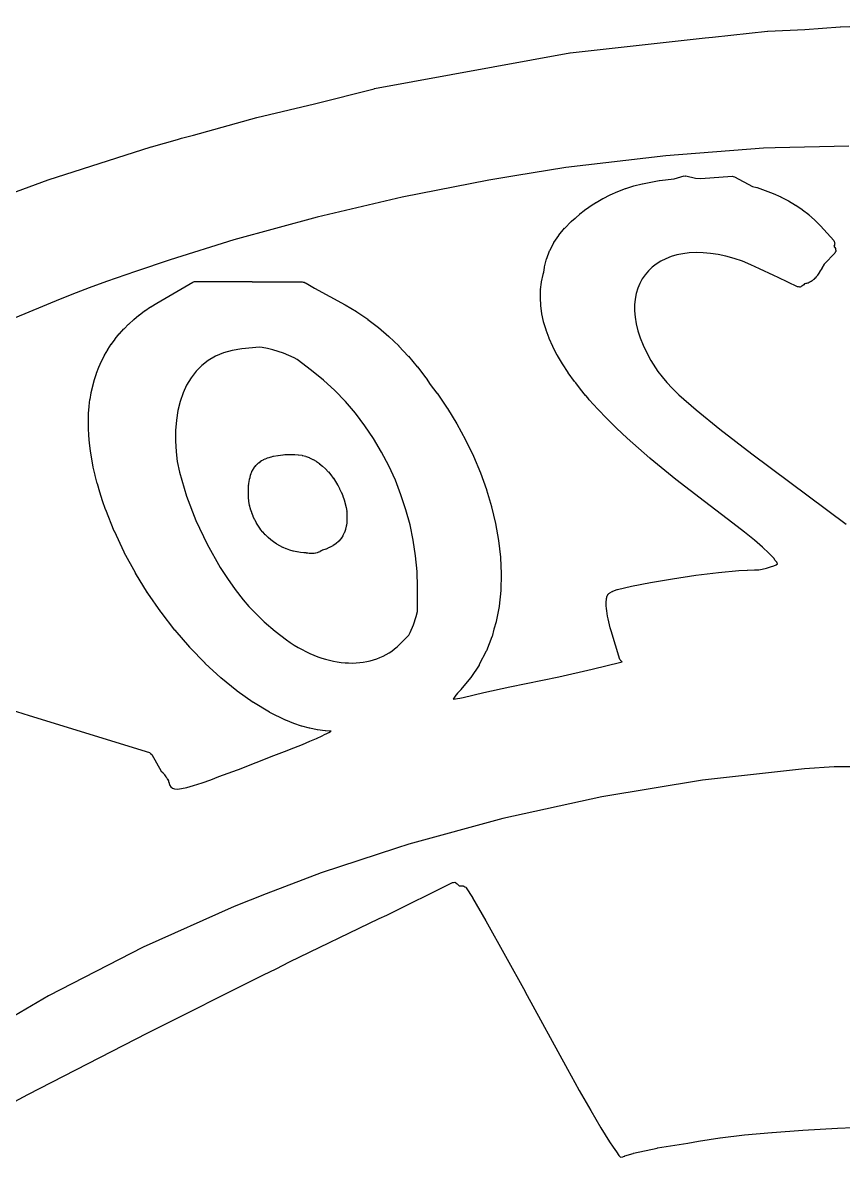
# Model space of a CAD drawing. Extents: x 98.7 to 142.9, y -103.3 to -43.4.
# Drawn here: x 113.63 to 119.05, y -74.43 to -66.93 of the extents above; entities that cross this region are included whole.
import ezdxf

# ---------------------------------------------------------------- set-up
doc = ezdxf.new("R2010")
doc.units = 0
doc.layers.add('BLACK', color=7, linetype='CONTINUOUS')

msp = doc.modelspace()

# ---------------------------------------------------------------- linework, layer by layer
at = {"layer": 'BLACK', "linetype": 'CONTINUOUS'}
for p, q in [((119.034, -66.9575), (119.922, -66.9309)), ((118.188, -67.0265), (118.552, -66.9863)), ((118.552, -66.9863), (118.553, -66.9866)), ((118.553, -66.9866), (118.554, -66.9862)), ((118.554, -66.9862), (118.799, -66.9766)), ((118.799, -66.9766), (119.032, -66.9576)), ((119.032, -66.9576), (119.033, -66.9578)), ((119.033, -66.9578), (119.034, -66.9575)), ((117.246, -67.1303), (118.041, -67.0427)), ((118.041, -67.0427), (118.139, -67.0305)), ((118.139, -67.0307), (118.14, -67.0304)), ((118.139, -67.0305), (118.139, -67.0307)), ((118.14, -67.0304), (118.188, -67.0265)), ((115.952, -67.3665), (117.244, -67.1306)), ((117.244, -67.1306), (117.245, -67.1308)), ((117.245, -67.1308), (117.246, -67.1303)), ((115.557, -67.4679), (115.95, -67.3669)), ((115.95, -67.3669), (115.951, -67.367)), ((115.951, -67.367), (115.952, -67.3665)), ((115.176, -67.5578), (115.557, -67.4679)), ((114.757, -67.6734), (115.175, -67.558)), ((115.175, -67.5581), (115.176, -67.5578)), ((115.175, -67.558), (115.175, -67.5581)), ((114.678, -67.6938), (114.757, -67.6734)), ((113.796, -67.9687), (114.477, -67.7511)), ((114.477, -67.7511), (114.478, -67.7508)), ((114.477, -67.7511), (114.477, -67.7511)), ((114.478, -67.7508), (114.65, -67.703)), ((114.65, -67.703), (114.676, -67.6943)), ((114.676, -67.6943), (114.677, -67.6944)), ((114.677, -67.6944), (114.678, -67.6938)), ((118.524, -67.7607), (117.878, -67.8097)), ((118.602, -67.7575), (118.524, -67.7607)), ((119.089, -67.7472), (118.602, -67.7575)), ((117.878, -67.8097), (117.217, -67.8879)), ((117.217, -67.8879), (116.881, -67.9423)), ((113.13, -68.2116), (113.795, -67.969)), ((113.795, -67.969), (113.796, -67.9687)), ((113.795, -67.969), (113.795, -67.969)), ((116.709, -67.9702), (116.137, -68.0835)), ((116.881, -67.9423), (116.709, -67.9702)), ((117.724, -67.9948), (117.836, -67.9733)), ((117.836, -67.9733), (117.837, -67.9735)), ((117.837, -67.9735), (117.838, -67.9729)), ((117.838, -67.9729), (117.935, -67.9626)), ((117.935, -67.9626), (118, -67.9437)), ((118, -67.9437), (118.006, -67.9444)), ((118.006, -67.9444), (118.012, -67.9434)), ((118.012, -67.9434), (118.076, -67.9576)), ((118.076, -67.9576), (118.111, -67.9595)), ((118.111, -67.9595), (118.318, -67.9453)), ((118.318, -67.9453), (118.325, -67.9475)), ((118.325, -67.9475), (118.332, -67.9482)), ((118.332, -67.9482), (118.453, -68.0125)), ((117.512, -68.0675), (117.561, -68.0463)), ((117.561, -68.0463), (117.562, -68.0462)), ((117.562, -68.0457), (117.613, -68.0268)), ((117.562, -68.0462), (117.562, -68.0457)), ((117.613, -68.0268), (117.614, -68.0268)), ((117.614, -68.0268), (117.615, -68.0264)), ((117.615, -68.0264), (117.667, -68.0098)), ((117.667, -68.0098), (117.668, -68.0099)), ((117.668, -68.0095), (117.722, -67.9952)), ((117.668, -68.0099), (117.668, -68.0095)), ((117.722, -67.9952), (117.723, -67.9953)), ((117.723, -67.9953), (117.724, -67.9948)), ((118.453, -68.0125), (118.481, -68.0203)), ((118.481, -68.0203), (118.481, -68.0207)), ((118.481, -68.0207), (118.482, -68.0207)), ((118.482, -68.0207), (118.535, -68.0387)), ((118.535, -68.0387), (118.536, -68.0391)), ((118.536, -68.0391), (118.536, -68.0391)), ((118.536, -68.0391), (118.588, -68.0594)), ((118.588, -68.0594), (118.589, -68.0599)), ((118.589, -68.0599), (118.589, -68.0599)), ((118.589, -68.0599), (118.64, -68.0825)), ((116.137, -68.0835), (115.575, -68.2152)), ((117.372, -68.1479), (117.404, -68.1273)), ((117.404, -68.1272), (117.405, -68.1271)), ((117.404, -68.1273), (117.404, -68.1272)), ((117.405, -68.1267), (117.407, -68.1253)), ((117.405, -68.1271), (117.405, -68.1267)), ((117.407, -68.1253), (117.416, -68.1192)), ((117.416, -68.1192), (117.417, -68.1191)), ((117.417, -68.1191), (117.418, -68.1184)), ((117.418, -68.1184), (117.462, -68.0924)), ((117.462, -68.0924), (117.463, -68.0923)), ((117.463, -68.0923), (117.464, -68.0917)), ((117.464, -68.0917), (117.511, -68.0681)), ((117.511, -68.0681), (117.512, -68.0681)), ((117.512, -68.0681), (117.512, -68.0675)), ((118.64, -68.0825), (118.64, -68.083)), ((118.64, -68.083), (118.641, -68.0831)), ((118.641, -68.0831), (118.689, -68.108)), ((118.689, -68.108), (118.689, -68.1085)), ((118.689, -68.1085), (118.69, -68.1087)), ((118.69, -68.1087), (118.736, -68.1358)), ((118.736, -68.1358), (118.737, -68.1365)), ((118.737, -68.1365), (118.738, -68.1366)), ((118.738, -68.1366), (118.781, -68.166)), ((117.284, -68.2193), (117.31, -68.1951)), ((117.31, -68.1951), (117.311, -68.1949)), ((117.311, -68.1942), (117.34, -68.1713)), ((117.311, -68.1949), (117.311, -68.1942)), ((117.34, -68.1713), (117.341, -68.171)), ((117.341, -68.1704), (117.371, -68.1487)), ((117.341, -68.171), (117.341, -68.1704)), ((117.371, -68.1487), (117.372, -68.1485)), ((117.372, -68.1485), (117.372, -68.1479)), ((118.781, -68.166), (118.782, -68.1668)), ((118.782, -68.1668), (118.782, -68.167)), ((118.782, -68.167), (118.824, -68.1987)), ((118.824, -68.1987), (118.824, -68.1995)), ((118.824, -68.1995), (118.825, -68.1998)), ((118.825, -68.1998), (118.863, -68.2337)), ((115.575, -68.2152), (115.024, -68.3655)), ((117.21, -68.2895), (117.211, -68.2889)), ((117.211, -68.2877), (117.254, -68.2447)), ((117.211, -68.2889), (117.211, -68.2877)), ((117.254, -68.2447), (117.255, -68.2443)), ((117.255, -68.2443), (117.256, -68.2432)), ((117.256, -68.2432), (117.28, -68.2229)), ((117.28, -68.2229), (117.283, -68.2203)), ((117.283, -68.22), (117.284, -68.2193)), ((117.283, -68.2203), (117.283, -68.22)), ((118.863, -68.2337), (118.864, -68.2346)), ((118.864, -68.2346), (118.865, -68.235)), ((118.865, -68.235), (118.9, -68.2712)), ((118.9, -68.2712), (118.9, -68.2717)), ((118.9, -68.2717), (118.901, -68.2719)), ((118.901, -68.2719), (118.99, -68.3707)), ((117.139, -68.3838), (117.171, -68.3367)), ((117.171, -68.3367), (117.172, -68.3359)), ((117.172, -68.3346), (117.21, -68.2895)), ((117.172, -68.3359), (117.172, -68.3346)), ((115.024, -68.3655), (114.603, -68.4971)), ((117.092, -68.489), (117.111, -68.4379)), ((117.111, -68.4379), (117.112, -68.4368)), ((117.112, -68.4368), (117.113, -68.4353)), ((117.113, -68.4353), (117.138, -68.3862)), ((117.138, -68.3862), (117.139, -68.3853)), ((117.139, -68.3853), (117.139, -68.3838)), ((118.99, -68.3707), (118.992, -68.3761)), ((118.994, -68.3998), (118.99, -68.4065)), ((118.99, -68.4065), (119, -68.4227)), ((118.992, -68.3761), (118.995, -68.3804)), ((118.997, -68.3891), (118.994, -68.3942)), ((118.994, -68.3942), (118.994, -68.3998)), ((118.995, -68.3804), (118.995, -68.3849)), ((118.995, -68.3849), (118.997, -68.3891)), ((119, -68.4227), (119.001, -68.4297)), ((119.001, -68.4297), (119.004, -68.4362)), ((119.004, -68.4362), (119.003, -68.439)), ((119.003, -68.439), (119.003, -68.4419)), ((114.603, -68.4971), (114.372, -68.5751)), ((117.077, -68.5446), (117.091, -68.4917)), ((117.091, -68.4917), (117.092, -68.4905)), ((117.092, -68.4905), (117.092, -68.489)), ((117.847, -68.5064), (117.816, -68.5252)), ((117.879, -68.4901), (117.847, -68.5064)), ((117.915, -68.4764), (117.879, -68.4901)), ((117.952, -68.4654), (117.915, -68.4764)), ((117.992, -68.4572), (117.952, -68.4654)), ((118.034, -68.452), (117.992, -68.4572)), ((118.079, -68.4498), (118.034, -68.452)), ((118.125, -68.4508), (118.079, -68.4498)), ((118.174, -68.4551), (118.125, -68.4508)), ((118.224, -68.4628), (118.174, -68.4551)), ((118.276, -68.474), (118.224, -68.4628)), ((118.33, -68.4888), (118.276, -68.474)), ((118.385, -68.5073), (118.33, -68.4888)), ((118.441, -68.5297), (118.385, -68.5073)), ((118.997, -68.4542), (118.927, -68.5234)), ((118.999, -68.4476), (118.997, -68.4542)), ((119.003, -68.4419), (118.999, -68.4476)), ((114.372, -68.5751), (114.182, -68.6414)), ((117.068, -68.5919), (117.072, -68.579)), ((117.072, -68.579), (117.076, -68.5474)), ((117.076, -68.5474), (117.077, -68.5461)), ((117.077, -68.5461), (117.077, -68.5446)), ((117.764, -68.5699), (117.742, -68.5957)), ((117.789, -68.5464), (117.764, -68.5699)), ((117.816, -68.5252), (117.789, -68.5464)), ((118.499, -68.5561), (118.441, -68.5297)), ((118.594, -68.6007), (118.499, -68.5561)), ((118.895, -68.5793), (118.882, -68.5993)), ((118.896, -68.5784), (118.895, -68.5793)), ((118.91, -68.5544), (118.896, -68.5779)), ((118.896, -68.5779), (118.896, -68.5784)), ((118.911, -68.5536), (118.91, -68.5539)), ((118.91, -68.5539), (118.91, -68.5544)), ((118.926, -68.5265), (118.911, -68.5536)), ((118.927, -68.5234), (118.926, -68.5263)), ((118.926, -68.5263), (118.926, -68.5264)), ((118.926, -68.5264), (118.926, -68.5265)), ((114.182, -68.6414), (114.067, -68.682)), ((114.514, -68.7833), (114.751, -68.6443)), ((114.751, -68.6443), (114.757, -68.6434)), ((114.757, -68.6434), (114.764, -68.6408)), ((114.764, -68.6408), (115.145, -68.6418)), ((115.145, -68.6418), (115.145, -68.6421)), ((115.145, -68.6421), (115.146, -68.6419)), ((115.146, -68.6419), (115.173, -68.6433)), ((115.173, -68.6433), (115.475, -68.6423)), ((115.475, -68.6423), (115.481, -68.6447)), ((115.481, -68.6447), (115.487, -68.6454)), ((115.487, -68.6454), (115.493, -68.6489)), ((115.493, -68.6489), (115.496, -68.6498)), ((115.496, -68.6498), (115.502, -68.6508)), ((115.502, -68.6508), (115.557, -68.6841)), ((117.051, -68.6943), (117.057, -68.645)), ((117.057, -68.645), (117.058, -68.644)), ((117.058, -68.6428), (117.068, -68.594)), ((117.058, -68.644), (117.058, -68.6428)), ((117.068, -68.593), (117.068, -68.5919)), ((117.068, -68.594), (117.068, -68.593)), ((117.707, -68.6537), (117.693, -68.6859)), ((117.723, -68.6236), (117.707, -68.6537)), ((117.742, -68.5957), (117.723, -68.6236)), ((118.594, -68.601), (118.594, -68.6007)), ((118.594, -68.6007), (118.594, -68.6007)), ((118.622, -68.6133), (118.594, -68.601)), ((118.75, -68.6761), (118.622, -68.6133)), ((118.791, -68.6637), (118.784, -68.6676)), ((118.796, -68.6566), (118.791, -68.6637)), ((118.805, -68.6549), (118.796, -68.6566)), ((118.806, -68.6541), (118.805, -68.6549)), ((118.808, -68.6543), (118.806, -68.6541)), ((118.816, -68.6516), (118.808, -68.6543)), ((118.817, -68.6507), (118.816, -68.6516)), ((118.819, -68.6507), (118.817, -68.6507)), ((118.827, -68.6473), (118.819, -68.6507)), ((118.828, -68.6463), (118.827, -68.6473)), ((118.829, -68.6461), (118.828, -68.6463)), ((118.837, -68.6418), (118.829, -68.6461)), ((118.838, -68.6407), (118.837, -68.6418)), ((118.839, -68.6405), (118.838, -68.6407)), ((118.847, -68.6353), (118.839, -68.6405)), ((118.848, -68.6342), (118.847, -68.6353)), ((118.849, -68.6339), (118.848, -68.6342)), ((118.856, -68.6278), (118.849, -68.6339)), ((118.857, -68.6269), (118.856, -68.6278)), ((118.858, -68.6265), (118.857, -68.6269)), ((118.865, -68.6195), (118.858, -68.6265)), ((118.866, -68.6183), (118.865, -68.6187)), ((118.865, -68.6187), (118.865, -68.6195)), ((118.873, -68.6105), (118.866, -68.6183)), ((118.874, -68.6093), (118.873, -68.6097)), ((118.873, -68.6097), (118.873, -68.6105)), ((118.881, -68.6007), (118.874, -68.6093)), ((118.882, -68.5993), (118.881, -68.5998)), ((118.881, -68.5998), (118.881, -68.6007)), ((113.98, -68.7146), (113.874, -68.7569)), ((114.067, -68.682), (113.98, -68.7146)), ((115.557, -68.6841), (115.759, -68.7954)), ((117.05, -68.7464), (117.051, -68.6965)), ((117.052, -68.6954), (117.051, -68.6943)), ((117.051, -68.6965), (117.052, -68.6954)), ((117.683, -68.7201), (117.676, -68.7564)), ((117.693, -68.6859), (117.683, -68.7201)), ((118.756, -68.6764), (118.75, -68.6761)), ((118.762, -68.6787), (118.756, -68.6764)), ((118.766, -68.677), (118.762, -68.6787)), ((118.77, -68.6773), (118.766, -68.677)), ((118.774, -68.6735), (118.77, -68.6773)), ((118.777, -68.6724), (118.774, -68.6735)), ((118.778, -68.6725), (118.777, -68.6724)), ((118.784, -68.6676), (118.778, -68.6725)), ((113.874, -68.7569), (113.228, -69.0263)), ((114.434, -68.8349), (114.473, -68.809)), ((114.473, -68.8088), (114.474, -68.8084)), ((114.473, -68.809), (114.473, -68.8088)), ((114.474, -68.8084), (114.514, -68.7836)), ((114.514, -68.7835), (114.514, -68.7833)), ((114.514, -68.7836), (114.514, -68.7835)), ((115.759, -68.7954), (115.759, -68.7957)), ((115.759, -68.7957), (115.76, -68.7958)), ((115.76, -68.7958), (115.834, -68.84)), ((117.05, -68.7475), (117.05, -68.7464)), ((117.05, -68.7485), (117.05, -68.7475)), ((117.052, -68.7991), (117.05, -68.7485)), ((117.053, -68.8), (117.052, -68.7991)), ((117.052, -68.8011), (117.053, -68.8)), ((117.059, -68.8523), (117.052, -68.8011)), ((117.676, -68.7564), (117.673, -68.7947)), ((117.673, -68.7947), (117.673, -68.8348)), ((114.362, -68.8917), (114.396, -68.8634)), ((114.396, -68.8634), (114.397, -68.8632)), ((114.397, -68.8627), (114.433, -68.8356)), ((114.397, -68.8632), (114.397, -68.8627)), ((114.433, -68.8356), (114.434, -68.8354)), ((114.434, -68.8354), (114.434, -68.8349)), ((115.834, -68.84), (115.835, -68.8407)), ((115.835, -68.8407), (115.836, -68.8408)), ((115.836, -68.8408), (115.908, -68.89)), ((117.06, -68.8532), (117.059, -68.8523)), ((117.06, -68.8542), (117.06, -68.8532)), ((117.071, -68.9061), (117.06, -68.8542)), ((117.673, -68.8348), (117.676, -68.8768)), ((117.676, -68.8768), (117.683, -68.9206)), ((114.267, -68.9859), (114.296, -68.9542)), ((114.296, -68.9539), (114.297, -68.9533)), ((114.296, -68.9542), (114.296, -68.9539)), ((114.297, -68.9533), (114.327, -68.9227)), ((114.327, -68.9227), (114.328, -68.9225)), ((114.328, -68.9219), (114.361, -68.8925)), ((114.328, -68.9225), (114.328, -68.9219)), ((114.361, -68.8923), (114.362, -68.8917)), ((114.361, -68.8925), (114.361, -68.8923)), ((115.908, -68.89), (115.908, -68.8906)), ((115.908, -68.8906), (115.909, -68.8908)), ((115.909, -68.8908), (115.979, -68.9446)), ((115.979, -68.9446), (115.979, -68.9453)), ((115.979, -68.9453), (115.98, -68.9455)), ((115.98, -68.9455), (116.047, -69.0037)), ((117.071, -68.9069), (117.071, -68.9061)), ((117.071, -68.9079), (117.071, -68.9069)), ((117.087, -68.9604), (117.071, -68.9079)), ((117.087, -68.9612), (117.087, -68.9604)), ((117.087, -68.9621), (117.087, -68.9612)), ((117.107, -69.0154), (117.087, -68.9621)), ((117.683, -68.9206), (117.694, -68.9661)), ((114.214, -69.0546), (114.239, -69.0207)), ((114.239, -69.0197), (114.266, -68.9869)), ((114.239, -69.0204), (114.239, -69.0197)), ((114.239, -69.0207), (114.239, -69.0204)), ((114.266, -68.9869), (114.267, -68.9866)), ((114.267, -68.9866), (114.267, -68.9859)), ((116.047, -69.0037), (116.047, -69.0043)), ((116.047, -69.0043), (116.048, -69.0046)), ((116.048, -69.0046), (116.113, -69.0668)), ((117.108, -69.0161), (117.107, -69.0154)), ((117.108, -69.0169), (117.108, -69.0161)), ((117.132, -69.0711), (117.108, -69.0169)), ((117.694, -68.9661), (117.71, -69.0131)), ((117.71, -69.0131), (117.729, -69.0617)), ((114.168, -69.128), (114.189, -69.0919)), ((114.189, -69.0919), (114.19, -69.0915)), ((114.19, -69.0907), (114.213, -69.0557)), ((114.19, -69.0915), (114.19, -69.0907)), ((114.213, -69.0557), (114.214, -69.0553)), ((114.214, -69.0553), (114.214, -69.0546)), ((114.954, -69.1119), (114.901, -69.134)), ((115.012, -69.0957), (114.954, -69.1119)), ((115.076, -69.0859), (115.012, -69.0957)), ((115.193, -69.0746), (115.076, -69.0859)), ((115.211, -69.0771), (115.193, -69.0746)), ((115.246, -69.0839), (115.211, -69.0771)), ((115.281, -69.0925), (115.246, -69.0839)), ((115.316, -69.103), (115.281, -69.0925)), ((115.351, -69.1153), (115.316, -69.103)), ((116.113, -69.0668), (116.113, -69.0674)), ((116.113, -69.0674), (116.114, -69.0677)), ((116.114, -69.0677), (116.176, -69.1338)), ((117.132, -69.0716), (117.132, -69.0711)), ((117.133, -69.0724), (117.132, -69.0716)), ((117.161, -69.1274), (117.133, -69.0724)), ((117.729, -69.0617), (117.753, -69.1116)), ((117.753, -69.1116), (117.781, -69.1627)), ((114.131, -69.2059), (114.148, -69.1676)), ((114.148, -69.1676), (114.149, -69.1671)), ((114.149, -69.1664), (114.168, -69.1292)), ((114.149, -69.1671), (114.149, -69.1664)), ((114.168, -69.1287), (114.168, -69.128)), ((114.168, -69.1292), (114.168, -69.1287)), ((114.853, -69.1619), (114.811, -69.1951)), ((114.901, -69.134), (114.853, -69.1619)), ((115.386, -69.1295), (115.351, -69.1153)), ((115.421, -69.1455), (115.386, -69.1295)), ((115.441, -69.1556), (115.421, -69.1455)), ((115.537, -69.2286), (115.441, -69.1556)), ((116.176, -69.1338), (116.176, -69.1344)), ((116.176, -69.1344), (116.177, -69.1347)), ((116.177, -69.1347), (116.236, -69.2042)), ((117.162, -69.1279), (117.161, -69.1274)), ((117.162, -69.1286), (117.162, -69.1279)), ((117.195, -69.1845), (117.162, -69.1286)), ((117.195, -69.1849), (117.195, -69.1845)), ((117.195, -69.1856), (117.195, -69.1849)), ((117.233, -69.2424), (117.195, -69.1856)), ((117.781, -69.1627), (117.827, -69.2352)), ((114.102, -69.2881), (114.115, -69.2477)), ((114.115, -69.2465), (114.13, -69.2071)), ((114.115, -69.2472), (114.115, -69.2465)), ((114.115, -69.2477), (114.115, -69.2472)), ((114.13, -69.2071), (114.131, -69.2066)), ((114.131, -69.2066), (114.131, -69.2059)), ((114.773, -69.2335), (114.74, -69.2768)), ((114.811, -69.1951), (114.773, -69.2335)), ((115.616, -69.2923), (115.537, -69.2286)), ((116.236, -69.2042), (116.236, -69.2048)), ((116.236, -69.2048), (116.237, -69.2051)), ((116.237, -69.2051), (116.293, -69.2779)), ((117.233, -69.2427), (117.233, -69.2424)), ((117.233, -69.2433), (117.233, -69.2427)), ((117.275, -69.3012), (117.233, -69.2433)), ((117.827, -69.2352), (117.854, -69.2705)), ((114.08, -69.3746), (114.09, -69.332)), ((114.09, -69.3308), (114.101, -69.2893)), ((114.09, -69.3315), (114.09, -69.3308)), ((114.09, -69.332), (114.09, -69.3315)), ((114.101, -69.2893), (114.102, -69.2888)), ((114.102, -69.2888), (114.102, -69.2881)), ((114.711, -69.3248), (114.687, -69.3772)), ((114.74, -69.2768), (114.711, -69.3248)), ((115.69, -69.3608), (115.616, -69.2923)), ((116.293, -69.2779), (116.294, -69.2787)), ((116.294, -69.2787), (116.294, -69.2792)), ((116.294, -69.2792), (116.322, -69.3209)), ((116.322, -69.3209), (116.366, -69.3786)), ((117.275, -69.3014), (117.275, -69.3012)), ((117.276, -69.302), (117.275, -69.3014)), ((117.283, -69.311), (117.276, -69.302)), ((117.314, -69.352), (117.283, -69.311)), ((117.283, -69.311), (117.283, -69.311)), ((117.854, -69.2705), (117.885, -69.3073)), ((117.885, -69.3073), (117.922, -69.3465)), ((114.073, -69.4193), (114.08, -69.3758)), ((114.08, -69.3752), (114.08, -69.3746)), ((114.08, -69.3758), (114.08, -69.3752)), ((114.687, -69.3772), (114.668, -69.4337)), ((115.761, -69.434), (115.69, -69.3608)), ((116.366, -69.3786), (116.367, -69.3792)), ((116.367, -69.3792), (116.367, -69.3796)), ((116.367, -69.3796), (116.434, -69.4779)), ((117.315, -69.3522), (117.314, -69.352)), ((117.315, -69.3526), (117.315, -69.3522)), ((117.349, -69.3944), (117.315, -69.3526)), ((117.35, -69.3946), (117.349, -69.3944)), ((117.35, -69.395), (117.35, -69.3946)), ((117.363, -69.4094), (117.35, -69.395)), ((117.373, -69.4215), (117.363, -69.4094)), ((117.922, -69.3465), (117.966, -69.3891)), ((117.966, -69.3891), (118.079, -69.4896)), ((114.063, -69.5119), (114.067, -69.4663)), ((114.067, -69.4651), (114.072, -69.4205)), ((114.067, -69.4657), (114.067, -69.4651)), ((114.067, -69.4663), (114.067, -69.4657)), ((114.072, -69.4205), (114.073, -69.42)), ((114.073, -69.42), (114.073, -69.4193)), ((114.668, -69.4337), (114.653, -69.4941)), ((115.827, -69.5117), (115.761, -69.434)), ((116.434, -69.4779), (116.434, -69.4786)), ((116.434, -69.4786), (116.435, -69.479)), ((116.435, -69.479), (116.497, -69.5807)), ((117.373, -69.4217), (117.373, -69.4215)), ((117.373, -69.4221), (117.373, -69.4217)), ((117.429, -69.4832), (117.373, -69.4221)), ((117.429, -69.4834), (117.429, -69.4832)), ((117.429, -69.4837), (117.429, -69.4834)), ((117.489, -69.546), (117.429, -69.4837)), ((114.062, -69.5597), (114.063, -69.513)), ((114.062, -69.5602), (114.062, -69.5597)), ((114.062, -69.5607), (114.062, -69.5602)), ((114.062, -69.6084), (114.062, -69.5607)), ((114.064, -69.5125), (114.063, -69.5119)), ((114.063, -69.513), (114.064, -69.5125)), ((114.643, -69.5579), (114.638, -69.6248)), ((114.653, -69.4941), (114.643, -69.5579)), ((115.889, -69.5934), (115.827, -69.5117)), ((117.489, -69.5461), (117.489, -69.546)), ((117.489, -69.5465), (117.489, -69.5461)), ((117.553, -69.6099), (117.489, -69.5465)), ((118.079, -69.4896), (118.237, -69.6168)), ((114.062, -69.6089), (114.062, -69.6084)), ((114.062, -69.6094), (114.062, -69.6089)), ((114.064, -69.6581), (114.062, -69.6094)), ((114.638, -69.6248), (114.637, -69.6945)), ((115.947, -69.6787), (115.889, -69.5934)), ((116.497, -69.5807), (116.497, -69.5814)), ((116.497, -69.5814), (116.498, -69.5818)), ((116.498, -69.5818), (116.555, -69.6863)), ((117.554, -69.61), (117.553, -69.6099)), ((117.554, -69.6103), (117.554, -69.61)), ((117.623, -69.675), (117.554, -69.6103)), ((118.237, -69.6168), (118.448, -69.7792)), ((114.065, -69.6585), (114.064, -69.6581)), ((114.065, -69.659), (114.065, -69.6585)), ((114.069, -69.7087), (114.065, -69.659)), ((114.069, -69.7092), (114.069, -69.7087)), ((114.069, -69.7096), (114.069, -69.7092)), ((114.075, -69.7603), (114.069, -69.7096)), ((114.637, -69.6945), (114.641, -69.7666)), ((115.999, -69.7675), (115.947, -69.6787)), ((116.555, -69.6863), (116.555, -69.687)), ((116.555, -69.687), (116.555, -69.6875)), ((116.555, -69.6875), (116.607, -69.7943)), ((117.623, -69.6752), (117.623, -69.675)), ((117.623, -69.6756), (117.623, -69.6752)), ((117.774, -69.8089), (117.623, -69.6756)), ((114.075, -69.7607), (114.075, -69.7603)), ((114.075, -69.7612), (114.075, -69.7607)), ((114.084, -69.8128), (114.075, -69.7612)), ((114.641, -69.7666), (114.648, -69.83)), ((115.316, -69.79), (115.348, -69.7866)), ((115.348, -69.7866), (115.348, -69.7867)), ((115.348, -69.7867), (115.349, -69.7867)), ((115.349, -69.7867), (115.349, -69.7865)), ((115.349, -69.7865), (115.35, -69.7865)), ((115.35, -69.7862), (115.36, -69.7846)), ((115.35, -69.7865), (115.35, -69.7862)), ((115.36, -69.7846), (115.362, -69.7849)), ((115.362, -69.7849), (115.363, -69.7844)), ((115.363, -69.7844), (115.373, -69.7838)), ((115.373, -69.7838), (115.374, -69.7843)), ((115.374, -69.7843), (115.376, -69.7839)), ((115.376, -69.7839), (115.386, -69.7844)), ((115.386, -69.7844), (115.411, -69.784)), ((115.411, -69.784), (115.42, -69.7838)), ((115.42, -69.7838), (115.42, -69.7839)), ((115.42, -69.7839), (115.424, -69.7838)), ((115.424, -69.7838), (115.425, -69.784)), ((115.425, -69.7841), (115.426, -69.7838)), ((115.425, -69.784), (115.425, -69.7841)), ((115.426, -69.7838), (115.449, -69.7851)), ((115.449, -69.7851), (115.45, -69.7857)), ((115.45, -69.7857), (115.451, -69.7854)), ((115.451, -69.7854), (115.474, -69.7891)), ((116.047, -69.8592), (115.999, -69.7675)), ((118.448, -69.7792), (119.071, -70.2444)), ((114.084, -69.8132), (114.084, -69.8128)), ((114.084, -69.8137), (114.084, -69.8132)), ((114.094, -69.8663), (114.084, -69.8137)), ((114.648, -69.83), (114.664, -69.9015)), ((115.163, -69.8641), (115.169, -69.8561)), ((115.169, -69.8561), (115.17, -69.8556)), ((115.17, -69.8556), (115.171, -69.8546)), ((115.171, -69.8546), (115.178, -69.8472)), ((115.178, -69.8472), (115.179, -69.8468)), ((115.179, -69.8458), (115.187, -69.8389)), ((115.179, -69.8468), (115.179, -69.8458)), ((115.187, -69.8389), (115.188, -69.8386)), ((115.188, -69.8377), (115.197, -69.8313)), ((115.188, -69.8386), (115.188, -69.8377)), ((115.197, -69.8313), (115.198, -69.831)), ((115.198, -69.8302), (115.207, -69.8243)), ((115.198, -69.831), (115.198, -69.8302)), ((115.207, -69.8243), (115.208, -69.8242)), ((115.208, -69.8242), (115.209, -69.8234)), ((115.209, -69.8234), (115.219, -69.818)), ((115.219, -69.8179), (115.22, -69.8173)), ((115.219, -69.818), (115.219, -69.8179)), ((115.22, -69.8173), (115.23, -69.8124)), ((115.23, -69.8124), (115.231, -69.8123)), ((115.231, -69.8123), (115.232, -69.8118)), ((115.232, -69.8118), (115.243, -69.8073)), ((115.243, -69.8073), (115.244, -69.8073)), ((115.244, -69.8068), (115.256, -69.8028)), ((115.244, -69.8073), (115.244, -69.8068)), ((115.256, -69.8028), (115.257, -69.8029)), ((115.257, -69.8025), (115.27, -69.7989)), ((115.257, -69.8029), (115.257, -69.8025)), ((115.27, -69.799), (115.271, -69.7986)), ((115.27, -69.7989), (115.27, -69.799)), ((115.271, -69.7986), (115.284, -69.7955)), ((115.284, -69.7955), (115.285, -69.7957)), ((115.285, -69.7957), (115.286, -69.7952)), ((115.286, -69.7952), (115.314, -69.7902)), ((115.314, -69.7902), (115.315, -69.7904)), ((115.315, -69.7904), (115.316, -69.79)), ((115.474, -69.7891), (115.475, -69.7899)), ((115.475, -69.7899), (115.476, -69.7897)), ((115.476, -69.7897), (115.498, -69.7957)), ((115.498, -69.7957), (115.499, -69.7965)), ((115.499, -69.7965), (115.501, -69.7965)), ((115.501, -69.7965), (115.522, -69.8046)), ((115.522, -69.8046), (115.523, -69.8055)), ((115.523, -69.8055), (115.524, -69.8055)), ((115.524, -69.8055), (115.545, -69.8157)), ((115.545, -69.8157), (115.546, -69.8166)), ((115.546, -69.8166), (115.547, -69.8167)), ((115.547, -69.8167), (115.567, -69.8288)), ((115.567, -69.8288), (115.568, -69.8296)), ((115.568, -69.8296), (115.569, -69.8299)), ((115.569, -69.8299), (115.589, -69.8437)), ((115.589, -69.8437), (115.589, -69.8445)), ((115.589, -69.8445), (115.59, -69.8448)), ((115.59, -69.8448), (115.609, -69.8602)), ((115.609, -69.8602), (115.61, -69.861)), ((115.61, -69.861), (115.61, -69.8613)), ((115.61, -69.8613), (115.628, -69.8781)), ((116.091, -69.9536), (116.047, -69.8592)), ((116.607, -69.7943), (116.607, -69.795)), ((116.607, -69.795), (116.607, -69.7955)), ((116.607, -69.7955), (116.653, -69.9041)), ((117.775, -69.809), (117.774, -69.8089)), ((117.775, -69.8095), (117.775, -69.809)), ((117.945, -69.9483), (117.775, -69.8095)), ((114.094, -69.8666), (114.094, -69.8663)), ((114.094, -69.8671), (114.094, -69.8666)), ((114.106, -69.9207), (114.094, -69.8671)), ((114.106, -69.921), (114.106, -69.9207)), ((114.106, -69.9214), (114.106, -69.921)), ((114.12, -69.976), (114.106, -69.9214)), ((114.664, -69.9015), (114.711, -70.0595)), ((115.127, -69.9468), (115.13, -69.9346)), ((115.13, -69.9333), (115.134, -69.9218)), ((115.13, -69.934), (115.13, -69.9333)), ((115.13, -69.9346), (115.13, -69.934)), ((115.134, -69.9204), (115.138, -69.9095)), ((115.134, -69.9212), (115.134, -69.9204)), ((115.134, -69.9218), (115.134, -69.9212)), ((115.138, -69.908), (115.143, -69.8978)), ((115.138, -69.9089), (115.138, -69.908)), ((115.138, -69.9095), (115.138, -69.9089)), ((115.143, -69.8962), (115.148, -69.8865)), ((115.143, -69.8971), (115.143, -69.8962)), ((115.143, -69.8978), (115.143, -69.8971)), ((115.148, -69.8865), (115.149, -69.8859)), ((115.149, -69.8849), (115.155, -69.8758)), ((115.149, -69.8859), (115.149, -69.8849)), ((115.155, -69.8752), (115.156, -69.8742)), ((115.155, -69.8758), (115.155, -69.8752)), ((115.156, -69.8742), (115.162, -69.8657)), ((115.162, -69.8651), (115.163, -69.8641)), ((115.162, -69.8657), (115.162, -69.8651)), ((115.628, -69.8781), (115.629, -69.8789)), ((115.629, -69.8789), (115.63, -69.8792)), ((115.63, -69.8792), (115.647, -69.8974)), ((115.647, -69.8974), (115.647, -69.8982)), ((115.647, -69.8982), (115.648, -69.8985)), ((115.648, -69.8985), (115.664, -69.9179)), ((115.664, -69.9179), (115.664, -69.9186)), ((115.664, -69.9186), (115.665, -69.919)), ((115.665, -69.919), (115.68, -69.9394)), ((116.653, -69.9041), (116.653, -69.9048)), ((116.653, -69.9048), (116.653, -69.9053)), ((116.653, -69.9053), (116.693, -70.0152)), ((114.121, -69.9763), (114.12, -69.976)), ((114.121, -69.9767), (114.121, -69.9763)), ((114.137, -70.0322), (114.121, -69.9767)), ((115.119, -70.0062), (115.12, -69.9971)), ((115.12, -70.0074), (115.119, -70.0062)), ((115.119, -70.0086), (115.12, -70.0074)), ((115.12, -70.0181), (115.119, -70.0086)), ((115.12, -69.9949), (115.121, -69.9858)), ((115.12, -69.996), (115.12, -69.9949)), ((115.12, -69.9971), (115.12, -69.996)), ((115.121, -69.9837), (115.122, -69.98)), ((115.122, -69.9848), (115.121, -69.9837)), ((115.121, -69.9858), (115.122, -69.9848)), ((115.122, -69.98), (115.123, -69.9766)), ((115.123, -69.9748), (115.127, -69.9485)), ((115.123, -69.9757), (115.123, -69.9748)), ((115.123, -69.9766), (115.123, -69.9757)), ((115.127, -69.9477), (115.127, -69.9468)), ((115.127, -69.9485), (115.127, -69.9477)), ((115.68, -69.9394), (115.68, -69.9401)), ((115.68, -69.9401), (115.681, -69.9405)), ((115.681, -69.9405), (115.695, -69.9618)), ((115.695, -69.9618), (115.696, -69.9625)), ((115.696, -69.9625), (115.696, -69.9629)), ((115.696, -69.9629), (115.709, -69.985)), ((115.709, -69.985), (115.709, -69.9857)), ((115.709, -69.9857), (115.71, -69.9861)), ((115.71, -69.9861), (115.722, -70.0088)), ((115.722, -70.0088), (115.722, -70.0095)), ((115.722, -70.0095), (115.722, -70.01)), ((115.722, -70.01), (115.733, -70.0331)), ((116.128, -70.0502), (116.091, -69.9536)), ((117.945, -69.9484), (117.945, -69.9483)), ((117.945, -69.9488), (117.945, -69.9484)), ((118.134, -70.0935), (117.945, -69.9488)), ((114.137, -70.0325), (114.137, -70.0322)), ((114.137, -70.0328), (114.137, -70.0325)), ((114.155, -70.0893), (114.137, -70.0328)), ((114.711, -70.0595), (114.772, -70.219)), ((115.119, -70.0389), (115.12, -70.0181)), ((115.12, -70.0397), (115.119, -70.0389)), ((115.119, -70.0404), (115.12, -70.0397)), ((115.12, -70.0657), (115.119, -70.0404)), ((115.12, -70.0665), (115.12, -70.0657)), ((115.12, -70.0674), (115.12, -70.0665)), ((115.123, -70.0921), (115.12, -70.0674)), ((115.733, -70.0331), (115.733, -70.0338)), ((115.733, -70.0338), (115.734, -70.0343)), ((115.734, -70.0343), (115.743, -70.0578)), ((115.743, -70.0578), (115.743, -70.0585)), ((115.743, -70.0585), (115.744, -70.059)), ((115.744, -70.059), (115.752, -70.0827)), ((115.752, -70.0827), (115.752, -70.0835)), ((115.752, -70.0835), (115.752, -70.084)), ((115.752, -70.084), (115.759, -70.1078)), ((116.161, -70.1489), (116.128, -70.0502)), ((116.693, -70.0152), (116.693, -70.0159)), ((116.693, -70.0159), (116.693, -70.0165)), ((116.693, -70.0165), (116.726, -70.127)), ((114.155, -70.0896), (114.155, -70.0893)), ((114.155, -70.0899), (114.155, -70.0896)), ((114.175, -70.1473), (114.155, -70.0899)), ((114.176, -70.1477), (114.175, -70.1473)), ((114.176, -70.1483), (114.176, -70.1477)), ((114.232, -70.2897), (114.176, -70.1483)), ((115.123, -70.093), (115.123, -70.0921)), ((115.123, -70.0938), (115.123, -70.093)), ((115.127, -70.118), (115.123, -70.0938)), ((115.128, -70.1187), (115.127, -70.118)), ((115.127, -70.1196), (115.128, -70.1187)), ((115.133, -70.1431), (115.127, -70.1196)), ((115.134, -70.1438), (115.133, -70.1431)), ((115.133, -70.1447), (115.134, -70.1438)), ((115.141, -70.1675), (115.133, -70.1447)), ((115.759, -70.1078), (115.759, -70.1085)), ((115.759, -70.1085), (115.759, -70.1092)), ((115.759, -70.1092), (115.765, -70.1328)), ((115.765, -70.1328), (115.764, -70.1336)), ((115.764, -70.1336), (115.765, -70.1344)), ((115.765, -70.1344), (115.769, -70.1578)), ((115.769, -70.1578), (115.768, -70.1586)), ((115.768, -70.1586), (115.769, -70.1594)), ((115.769, -70.1594), (115.771, -70.1825)), ((116.188, -70.2491), (116.161, -70.1489)), ((116.726, -70.127), (116.726, -70.1278)), ((116.726, -70.1278), (116.727, -70.1284)), ((116.727, -70.1284), (116.753, -70.2391)), ((118.134, -70.0936), (118.134, -70.0935)), ((118.134, -70.0935), (118.134, -70.0935)), ((118.323, -70.2372), (118.134, -70.0936)), ((114.772, -70.219), (114.846, -70.377)), ((115.141, -70.1682), (115.141, -70.1675)), ((115.141, -70.1691), (115.141, -70.1682)), ((115.15, -70.1912), (115.141, -70.1691)), ((115.15, -70.1918), (115.15, -70.1912)), ((115.15, -70.1927), (115.15, -70.1918)), ((115.16, -70.214), (115.15, -70.1927)), ((115.161, -70.2145), (115.16, -70.214)), ((115.161, -70.2154), (115.161, -70.2145)), ((115.172, -70.2359), (115.161, -70.2154)), ((115.173, -70.2364), (115.172, -70.2359)), ((115.173, -70.2373), (115.173, -70.2364)), ((115.185, -70.2569), (115.173, -70.2373)), ((115.77, -70.2328), (115.767, -70.2539)), ((115.771, -70.2088), (115.77, -70.2306)), ((115.77, -70.2306), (115.77, -70.2317)), ((115.77, -70.2317), (115.77, -70.2328)), ((115.771, -70.1825), (115.771, -70.1834)), ((115.771, -70.1834), (115.771, -70.1843)), ((115.771, -70.1843), (115.771, -70.2068)), ((115.771, -70.2068), (115.771, -70.2078)), ((115.771, -70.2078), (115.771, -70.2088)), ((118.4, -70.2973), (118.323, -70.2372)), ((114.233, -70.2903), (114.232, -70.2897)), ((114.233, -70.2911), (114.233, -70.2903)), ((114.298, -70.4298), (114.233, -70.2911)), ((115.186, -70.2574), (115.185, -70.2569)), ((115.186, -70.2582), (115.186, -70.2574)), ((115.199, -70.2769), (115.186, -70.2582)), ((115.2, -70.2774), (115.199, -70.2769)), ((115.2, -70.2782), (115.2, -70.2774)), ((115.215, -70.296), (115.2, -70.2782)), ((115.215, -70.2964), (115.215, -70.296)), ((115.216, -70.2971), (115.215, -70.2964)), ((115.231, -70.314), (115.216, -70.2971)), ((115.753, -70.3007), (115.744, -70.3186)), ((115.754, -70.298), (115.753, -70.2992)), ((115.753, -70.2992), (115.753, -70.3007)), ((115.761, -70.2789), (115.754, -70.298)), ((115.766, -70.2562), (115.761, -70.2764)), ((115.761, -70.2764), (115.761, -70.2775)), ((115.761, -70.2775), (115.761, -70.2789)), ((115.767, -70.2539), (115.766, -70.255)), ((115.766, -70.255), (115.766, -70.2562)), ((116.209, -70.3506), (116.188, -70.2491)), ((116.753, -70.2391), (116.753, -70.2399)), ((116.753, -70.2399), (116.753, -70.2406)), ((116.753, -70.2406), (116.773, -70.3509)), ((118.465, -70.3503), (118.4, -70.2973)), ((114.846, -70.377), (114.933, -70.5303)), ((115.232, -70.3143), (115.231, -70.314)), ((115.232, -70.315), (115.232, -70.3143)), ((115.248, -70.3308), (115.232, -70.315)), ((115.249, -70.3311), (115.248, -70.3308)), ((115.25, -70.3319), (115.249, -70.3311)), ((115.267, -70.3466), (115.25, -70.3319)), ((115.268, -70.3469), (115.267, -70.3466)), ((115.268, -70.3476), (115.268, -70.3469)), ((115.286, -70.3612), (115.268, -70.3476)), ((115.287, -70.3614), (115.286, -70.3612)), ((115.287, -70.3621), (115.287, -70.3614)), ((115.306, -70.3746), (115.287, -70.3621)), ((115.307, -70.3747), (115.306, -70.3746)), ((115.307, -70.3754), (115.307, -70.3747)), ((115.327, -70.3867), (115.307, -70.3754)), ((115.328, -70.3868), (115.327, -70.3867)), ((115.328, -70.3874), (115.328, -70.3868)), ((115.348, -70.3975), (115.328, -70.3874)), ((115.677, -70.3863), (115.656, -70.3978)), ((115.678, -70.3853), (115.677, -70.3863)), ((115.68, -70.385), (115.678, -70.3853)), ((115.697, -70.3734), (115.68, -70.385)), ((115.698, -70.3719), (115.697, -70.3734)), ((115.699, -70.3713), (115.698, -70.3719)), ((115.714, -70.3579), (115.699, -70.3713)), ((115.715, -70.3563), (115.714, -70.3579)), ((115.717, -70.3554), (115.715, -70.3563)), ((115.73, -70.3404), (115.717, -70.3554)), ((115.732, -70.3378), (115.73, -70.3388)), ((115.73, -70.3388), (115.73, -70.3404)), ((115.743, -70.3213), (115.732, -70.3378)), ((115.744, -70.3186), (115.743, -70.3196)), ((115.743, -70.3196), (115.743, -70.3213)), ((116.224, -70.4529), (116.209, -70.3506)), ((116.773, -70.3509), (116.773, -70.3517)), ((116.773, -70.3517), (116.773, -70.3525)), ((116.773, -70.3525), (116.786, -70.4619)), ((118.518, -70.3965), (118.465, -70.3503)), ((114.299, -70.4303), (114.298, -70.4298)), ((114.299, -70.4311), (114.299, -70.4303)), ((114.372, -70.5661), (114.299, -70.4311)), ((115.349, -70.3975), (115.348, -70.3975)), ((115.35, -70.3981), (115.349, -70.3975)), ((115.37, -70.407), (115.35, -70.3981)), ((115.371, -70.407), (115.37, -70.407)), ((115.372, -70.4075), (115.371, -70.407)), ((115.393, -70.415), (115.372, -70.4075)), ((115.394, -70.4155), (115.393, -70.415)), ((115.393, -70.415), (115.393, -70.415)), ((115.416, -70.4217), (115.394, -70.4155)), ((115.417, -70.4221), (115.416, -70.4216)), ((115.416, -70.4216), (115.416, -70.4217)), ((115.439, -70.4268), (115.417, -70.4221)), ((115.44, -70.4267), (115.439, -70.4268)), ((115.441, -70.4271), (115.44, -70.4267)), ((115.463, -70.4305), (115.441, -70.4271)), ((115.464, -70.4306), (115.463, -70.4302)), ((115.463, -70.4302), (115.463, -70.4305)), ((115.486, -70.4325), (115.464, -70.4306)), ((115.487, -70.4322), (115.486, -70.4325)), ((115.488, -70.4326), (115.487, -70.4322)), ((115.492, -70.4326), (115.488, -70.4326)), ((115.5, -70.4345), (115.492, -70.4326)), ((115.501, -70.4344), (115.5, -70.4345)), ((115.502, -70.4348), (115.501, -70.4344)), ((115.511, -70.4365), (115.502, -70.4348)), ((115.512, -70.4363), (115.511, -70.4365)), ((115.513, -70.4367), (115.512, -70.4363)), ((115.522, -70.4378), (115.513, -70.4367)), ((115.523, -70.4376), (115.522, -70.4378)), ((115.523, -70.4379), (115.523, -70.4376)), ((115.532, -70.4384), (115.523, -70.4379)), ((115.533, -70.4381), (115.532, -70.4384)), ((115.534, -70.4384), (115.533, -70.4381)), ((115.542, -70.4383), (115.534, -70.4384)), ((115.543, -70.4379), (115.542, -70.4383)), ((115.544, -70.4382), (115.543, -70.4379)), ((115.553, -70.4374), (115.544, -70.4382)), ((115.554, -70.4369), (115.553, -70.4374)), ((115.555, -70.4371), (115.554, -70.4369)), ((115.563, -70.4357), (115.555, -70.4371)), ((115.564, -70.4351), (115.563, -70.4357)), ((115.565, -70.4352), (115.564, -70.4351)), ((115.573, -70.4332), (115.565, -70.4352)), ((115.575, -70.4326), (115.573, -70.4326)), ((115.573, -70.4326), (115.573, -70.4332)), ((115.582, -70.4299), (115.575, -70.4326)), ((115.583, -70.4292), (115.582, -70.4299)), ((115.584, -70.4292), (115.583, -70.4292)), ((115.592, -70.4259), (115.584, -70.4292)), ((115.593, -70.4251), (115.592, -70.4252)), ((115.592, -70.4252), (115.592, -70.4259)), ((115.601, -70.4212), (115.593, -70.4251)), ((115.602, -70.4205), (115.601, -70.4212)), ((115.608, -70.4168), (115.602, -70.4204)), ((115.602, -70.4204), (115.602, -70.4205)), ((115.609, -70.4168), (115.608, -70.4168)), ((115.631, -70.4089), (115.609, -70.4168)), ((115.632, -70.4083), (115.631, -70.4089)), ((115.633, -70.4082), (115.632, -70.4083)), ((115.654, -70.3986), (115.633, -70.4082)), ((115.655, -70.3979), (115.654, -70.3986)), ((115.656, -70.3978), (115.655, -70.3979)), ((116.234, -70.5558), (116.224, -70.4529)), ((116.786, -70.4619), (116.785, -70.4628)), ((116.785, -70.4628), (116.786, -70.4636)), ((118.561, -70.436), (118.518, -70.3965)), ((118.592, -70.4694), (118.561, -70.436)), ((114.933, -70.5303), (114.981, -70.6039)), ((116.786, -70.4636), (116.791, -70.5716)), ((118.516, -70.5412), (118.545, -70.534)), ((118.545, -70.534), (118.57, -70.5266)), ((118.57, -70.5266), (118.592, -70.5191)), ((118.603, -70.4833), (118.592, -70.4694)), ((118.592, -70.5191), (118.608, -70.5116)), ((118.612, -70.4956), (118.603, -70.4833)), ((118.608, -70.5116), (118.618, -70.506)), ((118.618, -70.5059), (118.612, -70.4956)), ((118.618, -70.506), (118.618, -70.5059)), ((114.373, -70.5666), (114.372, -70.5661)), ((114.373, -70.5673), (114.373, -70.5666)), ((114.453, -70.6979), (114.373, -70.5673)), ((114.981, -70.6039), (115.032, -70.6751)), ((116.237, -70.6593), (116.234, -70.5558)), ((116.791, -70.5734), (116.788, -70.6794)), ((116.791, -70.5716), (116.79, -70.5725)), ((116.79, -70.5725), (116.791, -70.5734)), ((117.778, -70.6286), (117.923, -70.6042)), ((117.923, -70.6042), (117.924, -70.6042)), ((117.924, -70.6041), (118.078, -70.5816)), ((117.924, -70.6042), (117.924, -70.6041)), ((118.078, -70.5816), (118.227, -70.5631)), ((118.078, -70.5816), (118.078, -70.5817)), ((118.078, -70.5817), (118.078, -70.5816)), ((118.227, -70.5631), (118.228, -70.5632)), ((118.228, -70.563), (118.361, -70.5505)), ((118.228, -70.5632), (118.228, -70.563)), ((118.361, -70.5505), (118.417, -70.547)), ((118.361, -70.5505), (118.361, -70.5507)), ((118.361, -70.5507), (118.361, -70.5505)), ((118.417, -70.547), (118.418, -70.5472)), ((118.418, -70.547), (118.465, -70.5458)), ((118.418, -70.5472), (118.418, -70.547)), ((118.465, -70.5458), (118.465, -70.5458)), ((118.465, -70.5458), (118.466, -70.5458)), ((118.466, -70.5458), (118.495, -70.5453)), ((118.495, -70.5453), (118.516, -70.5412)), ((115.032, -70.6751), (115.085, -70.7436)), ((116.237, -70.8212), (116.237, -70.6593)), ((116.788, -70.6814), (116.777, -70.7849)), ((116.788, -70.6794), (116.788, -70.6804)), ((116.788, -70.6804), (116.788, -70.6814)), ((117.525, -70.6883), (117.527, -70.688)), ((117.527, -70.688), (117.529, -70.6866)), ((117.529, -70.6866), (117.558, -70.6766)), ((117.558, -70.6766), (117.559, -70.6767)), ((117.559, -70.6767), (117.56, -70.676)), ((117.56, -70.676), (117.651, -70.6535)), ((117.651, -70.6535), (117.652, -70.6536)), ((117.652, -70.6536), (117.653, -70.6532)), ((117.653, -70.6532), (117.777, -70.6287)), ((117.777, -70.6287), (117.778, -70.6288)), ((117.778, -70.6288), (117.778, -70.6286)), ((114.454, -70.6983), (114.453, -70.6979)), ((114.454, -70.699), (114.454, -70.6983)), ((114.541, -70.8242), (114.454, -70.699)), ((115.085, -70.7436), (115.123, -70.7883)), ((117.485, -70.7558), (117.486, -70.745)), ((117.485, -70.7566), (117.485, -70.7558)), ((117.485, -70.7573), (117.485, -70.7566)), ((117.485, -70.7695), (117.485, -70.7573)), ((117.486, -70.743), (117.487, -70.7336)), ((117.486, -70.744), (117.486, -70.743)), ((117.486, -70.745), (117.486, -70.744)), ((117.487, -70.7336), (117.488, -70.7327)), ((117.488, -70.7316), (117.489, -70.7276)), ((117.488, -70.7327), (117.488, -70.7316)), ((117.489, -70.7259), (117.49, -70.7222)), ((117.489, -70.7268), (117.489, -70.7259)), ((117.489, -70.7276), (117.489, -70.7268)), ((117.49, -70.7222), (117.491, -70.7214)), ((117.491, -70.7203), (117.492, -70.717)), ((117.491, -70.7214), (117.491, -70.7203)), ((117.492, -70.717), (117.493, -70.716)), ((117.493, -70.7147), (117.495, -70.7119)), ((117.493, -70.716), (117.493, -70.7147)), ((117.495, -70.7119), (117.496, -70.7108)), ((117.496, -70.7091), (117.498, -70.7068)), ((117.496, -70.7108), (117.496, -70.7091)), ((117.498, -70.7068), (117.5, -70.7056)), ((117.5, -70.7056), (117.501, -70.7037)), ((117.501, -70.7037), (117.502, -70.7018)), ((117.502, -70.7018), (117.506, -70.7002)), ((117.506, -70.7002), (117.509, -70.697)), ((117.509, -70.697), (117.525, -70.6883)), ((114.542, -70.8246), (114.541, -70.8242)), ((114.542, -70.8253), (114.542, -70.8246)), ((114.634, -70.9444), (114.542, -70.8253)), ((115.123, -70.7883), (115.157, -70.8239)), ((115.157, -70.8239), (115.224, -70.8887)), ((116.229, -70.8531), (116.237, -70.8212)), ((116.777, -70.787), (116.758, -70.8875)), ((116.777, -70.7849), (116.777, -70.7859)), ((116.777, -70.7859), (116.777, -70.787)), ((117.485, -70.7701), (117.485, -70.7695)), ((117.485, -70.7707), (117.485, -70.7701)), ((117.485, -70.7841), (117.485, -70.7707)), ((117.485, -70.7846), (117.485, -70.7841)), ((117.485, -70.7851), (117.485, -70.7846)), ((117.486, -70.7997), (117.485, -70.7851)), ((117.487, -70.8001), (117.486, -70.7997)), ((117.486, -70.8005), (117.487, -70.8001)), ((117.488, -70.8161), (117.486, -70.8005)), ((117.488, -70.8164), (117.488, -70.8161)), ((117.488, -70.8168), (117.488, -70.8164)), ((117.491, -70.8333), (117.488, -70.8168)), ((117.491, -70.8336), (117.491, -70.8333)), ((117.491, -70.8339), (117.491, -70.8336)), ((117.494, -70.8512), (117.491, -70.8339)), ((115.224, -70.8887), (115.296, -70.9501)), ((116.189, -70.9606), (116.211, -70.909)), ((116.211, -70.909), (116.229, -70.8531)), ((116.757, -70.8897), (116.743, -70.9384)), ((116.758, -70.8875), (116.757, -70.8885)), ((116.757, -70.8885), (116.757, -70.8897)), ((117.494, -70.8514), (117.494, -70.8512)), ((117.494, -70.8518), (117.494, -70.8514)), ((117.497, -70.8697), (117.494, -70.8518)), ((117.498, -70.87), (117.497, -70.8697)), ((117.497, -70.8703), (117.498, -70.87)), ((117.502, -70.8887), (117.497, -70.8703)), ((117.502, -70.889), (117.502, -70.8887)), ((117.502, -70.8893), (117.502, -70.889)), ((117.506, -70.9082), (117.502, -70.8893)), ((117.507, -70.9084), (117.506, -70.9082)), ((117.506, -70.9087), (117.507, -70.9084)), ((117.512, -70.928), (117.506, -70.9087)), ((114.635, -70.9447), (114.634, -70.9444)), ((114.635, -70.9454), (114.635, -70.9447)), ((114.732, -71.0574), (114.635, -70.9454)), ((115.296, -70.9501), (115.371, -71.008)), ((116.12, -71.0379), (116.18, -70.9777)), ((116.18, -70.9777), (116.189, -70.9606)), ((116.73, -70.9865), (116.729, -70.9876)), ((116.729, -70.9876), (116.729, -70.9889)), ((116.743, -70.9384), (116.73, -70.9865)), ((116.743, -70.9384), (116.743, -70.9384)), ((117.512, -70.9282), (117.512, -70.928)), ((117.512, -70.9285), (117.512, -70.9282)), ((117.518, -70.948), (117.512, -70.9285)), ((117.518, -70.9481), (117.518, -70.948)), ((117.518, -70.9482), (117.518, -70.9481)), ((117.576, -71.1375), (117.518, -70.9482)), ((114.732, -71.0577), (114.732, -71.0574)), ((114.732, -71.0584), (114.732, -71.0577)), ((114.833, -71.1624), (114.732, -71.0584)), ((115.371, -71.008), (115.396, -71.0257)), ((115.396, -71.0257), (115.422, -71.0424)), ((115.422, -71.0424), (115.448, -71.0579)), ((115.448, -71.0579), (115.474, -71.0724)), ((116.086, -71.0685), (116.103, -71.0539)), ((116.103, -71.0539), (116.12, -71.0379)), ((116.729, -70.9889), (116.693, -71.0816)), ((115.474, -71.0724), (115.5, -71.0858)), ((115.5, -71.0858), (115.526, -71.0981)), ((115.526, -71.0981), (115.552, -71.1093)), ((115.552, -71.1093), (115.578, -71.1194)), ((115.578, -71.1194), (115.604, -71.1285)), ((115.604, -71.1285), (115.63, -71.1364)), ((115.63, -71.1364), (115.656, -71.1432)), ((115.946, -71.1409), (115.968, -71.1338)), ((115.968, -71.1338), (115.989, -71.1256)), ((115.989, -71.1256), (116.01, -71.1163)), ((116.01, -71.1163), (116.03, -71.1059)), ((116.03, -71.1059), (116.049, -71.0945)), ((116.049, -71.0945), (116.068, -71.082)), ((116.068, -71.082), (116.086, -71.0685)), ((116.691, -71.084), (116.646, -71.1721)), ((116.692, -71.0826), (116.691, -71.084)), ((116.693, -71.0816), (116.692, -71.0826)), ((117.579, -71.142), (117.576, -71.1375)), ((114.834, -71.1628), (114.833, -71.1624)), ((114.834, -71.1635), (114.834, -71.1628)), ((114.937, -71.2587), (114.834, -71.1635)), ((115.656, -71.1432), (115.681, -71.149)), ((115.681, -71.149), (115.707, -71.1537)), ((115.707, -71.1537), (115.732, -71.1572)), ((115.732, -71.1572), (115.758, -71.1597)), ((115.758, -71.1597), (115.782, -71.1612)), ((115.782, -71.1612), (115.807, -71.1615)), ((115.807, -71.1615), (115.831, -71.1607)), ((115.831, -71.1607), (115.855, -71.1589)), ((115.855, -71.1589), (115.879, -71.156)), ((115.879, -71.156), (115.902, -71.1521)), ((115.902, -71.1521), (115.924, -71.147)), ((115.924, -71.147), (115.946, -71.1409)), ((116.645, -71.1745), (116.59, -71.2574)), ((116.646, -71.1721), (116.645, -71.173)), ((116.645, -71.173), (116.645, -71.1745)), ((117.172, -71.2531), (117.391, -71.202)), ((117.391, -71.202), (117.581, -71.1551)), ((117.582, -71.1475), (117.579, -71.142)), ((117.581, -71.1551), (117.59, -71.1526)), ((117.585, -71.1492), (117.582, -71.1475)), ((117.588, -71.1524), (117.585, -71.1492)), ((117.59, -71.1526), (117.588, -71.1524)), ((114.938, -71.259), (114.937, -71.2587)), ((114.938, -71.2597), (114.938, -71.259)), ((115.043, -71.3453), (114.938, -71.2597)), ((116.588, -71.2596), (116.523, -71.3368)), ((116.59, -71.2574), (116.588, -71.2582)), ((116.588, -71.2582), (116.588, -71.2596)), ((116.847, -71.3187), (117.172, -71.2531)), ((115.044, -71.3456), (115.043, -71.3453)), ((115.044, -71.3464), (115.044, -71.3456)), ((115.15, -71.4214), (115.044, -71.3464)), ((116.502, -71.3604), (116.492, -71.3711)), ((116.512, -71.3493), (116.502, -71.3604)), ((116.523, -71.3378), (116.512, -71.3493)), ((116.523, -71.3368), (116.523, -71.3371)), ((116.523, -71.3371), (116.523, -71.3378)), ((116.54, -71.3882), (116.676, -71.3561)), ((116.676, -71.356), (116.847, -71.3188)), ((116.676, -71.3561), (116.676, -71.356)), ((116.676, -71.3561), (116.676, -71.3561)), ((116.847, -71.3188), (116.847, -71.3187)), ((116.847, -71.3188), (116.847, -71.3188)), ((113.244, -71.3744), (113.671, -71.5088)), ((115.151, -71.4216), (115.15, -71.4214)), ((115.152, -71.4225), (115.151, -71.4216)), ((115.258, -71.4861), (115.152, -71.4225)), ((116.49, -71.374), (116.472, -71.3995)), ((116.472, -71.3995), (116.517, -71.3928)), ((116.492, -71.3711), (116.49, -71.374)), ((116.517, -71.3928), (116.54, -71.3882)), ((113.671, -71.5088), (114.466, -71.7529)), ((115.259, -71.4863), (115.258, -71.4861)), ((115.26, -71.4872), (115.259, -71.4863)), ((115.365, -71.5386), (115.26, -71.4872)), ((115.366, -71.5386), (115.365, -71.5386)), ((115.367, -71.5393), (115.366, -71.5386)), ((115.419, -71.5601), (115.367, -71.5393)), ((115.42, -71.5606), (115.419, -71.5601)), ((115.419, -71.5601), (115.419, -71.5601)), ((115.471, -71.5781), (115.42, -71.5606)), ((115.472, -71.578), (115.471, -71.5781)), ((115.473, -71.5785), (115.472, -71.578)), ((115.524, -71.5924), (115.473, -71.5785)), ((115.525, -71.5923), (115.524, -71.5924)), ((115.525, -71.5928), (115.525, -71.5923)), ((115.575, -71.6031), (115.525, -71.5928)), ((115.525, -71.6778), (115.569, -71.6591)), ((115.569, -71.6591), (115.606, -71.6423)), ((115.576, -71.603), (115.575, -71.6031)), ((115.577, -71.6034), (115.576, -71.603)), ((115.626, -71.6101), (115.577, -71.6034)), ((115.606, -71.6423), (115.622, -71.6346)), ((115.622, -71.6346), (115.637, -71.6274)), ((115.627, -71.6098), (115.626, -71.6101)), ((115.628, -71.6102), (115.627, -71.6098)), ((115.666, -71.6124), (115.628, -71.6102)), ((115.637, -71.6274), (115.65, -71.6207)), ((115.65, -71.6207), (115.662, -71.6145)), ((115.662, -71.6145), (115.666, -71.6124)), ((115.357, -71.7462), (115.42, -71.7214)), ((115.42, -71.7214), (115.476, -71.6986)), ((115.476, -71.6986), (115.525, -71.6778)), ((114.466, -71.7529), (114.473, -71.7589)), ((114.473, -71.7589), (114.481, -71.7647)), ((114.481, -71.7647), (114.543, -71.8752)), ((115.053, -71.8639), (115.288, -71.7732)), ((115.288, -71.7732), (115.357, -71.7462)), ((114.543, -71.8752), (114.553, -71.8854)), ((114.553, -71.8854), (114.553, -71.8863)), ((114.553, -71.8863), (114.554, -71.8867)), ((114.554, -71.8867), (114.564, -71.8989)), ((114.924, -71.912), (115.047, -71.8665)), ((115.047, -71.8665), (115.053, -71.8639)), ((118.796, -71.8599), (118.122, -71.9355)), ((118.991, -71.848), (118.796, -71.8599)), ((119.945, -71.8468), (118.991, -71.848)), ((114.564, -71.8989), (114.565, -71.8999)), ((114.565, -71.8999), (114.565, -71.9004)), ((114.565, -71.9004), (114.574, -71.9126)), ((114.574, -71.9126), (114.575, -71.9137)), ((114.575, -71.9137), (114.575, -71.9144)), ((114.575, -71.9144), (114.583, -71.9266)), ((114.583, -71.9266), (114.583, -71.9279)), ((114.583, -71.9279), (114.584, -71.9287)), ((114.584, -71.9287), (114.59, -71.9408)), ((114.59, -71.9408), (114.59, -71.9423)), ((114.59, -71.9423), (114.591, -71.9433)), ((114.591, -71.9433), (114.595, -71.9554)), ((114.595, -71.9554), (114.595, -71.9569)), ((114.595, -71.9569), (114.596, -71.9582)), ((114.596, -71.9582), (114.599, -71.9702)), ((114.757, -71.9716), (114.813, -71.9535)), ((114.813, -71.9535), (114.87, -71.933)), ((114.87, -71.933), (114.924, -71.9121)), ((114.924, -71.9121), (114.924, -71.912)), ((114.924, -71.9121), (114.924, -71.9121)), ((114.924, -71.9121), (114.924, -71.9121)), ((118.122, -71.9355), (117.456, -72.0448)), ((114.599, -71.9702), (114.599, -71.9703)), ((114.599, -71.9703), (114.607, -71.9798)), ((114.607, -71.9798), (114.618, -71.9874)), ((114.618, -71.9874), (114.631, -71.9921)), ((114.631, -71.9921), (114.65, -71.9938)), ((114.65, -71.9938), (114.677, -71.9914)), ((114.677, -71.9914), (114.712, -71.9842)), ((114.712, -71.9842), (114.757, -71.9716)), ((117.456, -72.0448), (116.801, -72.1875)), ((116.801, -72.1875), (116.179, -72.3576)), ((116.098, -72.3835), (115.6, -72.5484)), ((116.179, -72.3576), (116.098, -72.3835)), ((115.6, -72.5484), (115.237, -72.6862)), ((116.034, -72.8267), (116.469, -72.6125)), ((116.469, -72.6125), (116.476, -72.6121)), ((116.476, -72.6121), (116.483, -72.6101)), ((116.483, -72.6101), (116.486, -72.6115)), ((116.486, -72.6115), (116.489, -72.6113)), ((116.489, -72.6113), (116.494, -72.616)), ((116.494, -72.616), (116.5, -72.6195)), ((116.5, -72.6195), (116.512, -72.6343)), ((116.512, -72.6343), (116.514, -72.6338)), ((116.514, -72.6338), (116.518, -72.6344)), ((116.518, -72.6344), (116.522, -72.6331)), ((116.522, -72.6331), (116.54, -72.6345)), ((116.54, -72.6345), (116.542, -72.6354)), ((116.542, -72.6354), (116.544, -72.6351)), ((116.544, -72.6351), (116.55, -72.6397)), ((115.237, -72.6862), (115.025, -72.7694)), ((116.55, -72.6397), (116.557, -72.6433)), ((116.557, -72.6433), (116.558, -72.6452)), ((116.558, -72.6452), (116.559, -72.6464)), ((116.559, -72.6464), (116.6, -72.7116)), ((116.6, -72.7116), (116.6, -72.712)), ((116.6, -72.712), (116.6, -72.7123)), ((115.025, -72.7694), (114.423, -73.0377)), ((116.6, -72.7123), (116.688, -72.8653)), ((115.391, -73.136), (115.983, -72.8488)), ((115.983, -72.8488), (115.984, -72.8488)), ((115.984, -72.8484), (116.034, -72.8267)), ((115.984, -72.8488), (115.984, -72.8484)), ((116.688, -72.8653), (116.688, -72.8654)), ((116.688, -72.8654), (116.688, -72.8655)), ((116.688, -72.8655), (116.949, -73.3326)), ((114.423, -73.0377), (113.797, -73.3605)), ((115.303, -73.1807), (115.391, -73.1362)), ((115.391, -73.1362), (115.391, -73.136)), ((115.391, -73.1362), (115.391, -73.1362)), ((114.455, -73.6045), (115.219, -73.2216)), ((115.219, -73.2214), (115.303, -73.1807)), ((115.219, -73.2216), (115.219, -73.2214)), ((115.219, -73.2216), (115.219, -73.2216)), ((113.797, -73.3605), (113.432, -73.5755)), ((116.949, -73.3326), (116.949, -73.3327)), ((116.949, -73.3327), (116.95, -73.3327)), ((116.95, -73.3327), (117.23, -73.844)), ((113.662, -74.0126), (114.455, -73.6046)), ((114.455, -73.6046), (114.455, -73.6045)), ((114.455, -73.6046), (114.455, -73.6046)), ((117.23, -73.844), (117.23, -73.8442)), ((117.23, -73.8442), (117.23, -73.8443)), ((117.23, -73.8443), (117.277, -73.9327)), ((117.277, -73.9327), (117.307, -73.9861)), ((117.307, -73.9861), (117.383, -74.1176)), ((112.923, -74.4045), (113.662, -74.0127)), ((113.662, -74.0127), (113.662, -74.0126)), ((113.662, -74.0127), (113.662, -74.0127)), ((117.383, -74.1176), (117.45, -74.2312)), ((117.45, -74.2312), (117.507, -74.3238)), ((118.238, -74.2985), (118.399, -74.2795)), ((118.399, -74.2794), (118.58, -74.2625)), ((118.399, -74.2796), (118.399, -74.2794)), ((118.399, -74.2795), (118.399, -74.2796)), ((118.58, -74.2625), (118.58, -74.2626)), ((118.58, -74.2626), (118.581, -74.2625)), ((118.581, -74.2625), (118.784, -74.2476)), ((118.784, -74.2476), (118.784, -74.2477)), ((118.784, -74.2477), (118.785, -74.2476)), ((118.785, -74.2476), (119.013, -74.2345)), ((119.013, -74.2345), (119.269, -74.2231)), ((119.013, -74.2345), (119.013, -74.2346)), ((119.013, -74.2346), (119.013, -74.2345)), ((117.507, -74.3238), (117.531, -74.361)), ((117.531, -74.361), (117.552, -74.3917)), ((117.823, -74.3655), (118.025, -74.3334)), ((118.025, -74.3334), (118.094, -74.3202)), ((118.094, -74.3202), (118.095, -74.3203)), ((118.095, -74.32), (118.237, -74.2986)), ((118.095, -74.3203), (118.095, -74.32)), ((118.237, -74.2986), (118.238, -74.2987)), ((118.238, -74.2987), (118.238, -74.2985)), ((117.552, -74.3917), (117.569, -74.4151)), ((117.569, -74.4151), (117.579, -74.427)), ((117.579, -74.427), (117.594, -74.4238)), ((117.594, -74.4238), (117.599, -74.4222)), ((117.599, -74.4222), (117.606, -74.4192)), ((117.606, -74.4192), (117.608, -74.4191)), ((117.608, -74.4191), (117.609, -74.418)), ((117.609, -74.418), (117.663, -74.4008)), ((117.663, -74.4008), (117.664, -74.4009)), ((117.664, -74.4009), (117.665, -74.4002)), ((117.665, -74.4002), (117.821, -74.3658)), ((117.821, -74.3658), (117.822, -74.3659)), ((117.822, -74.3659), (117.823, -74.3655))]:
    msp.add_line(p, q, dxfattribs=at)

doc.saveas('drawing.dxf')
